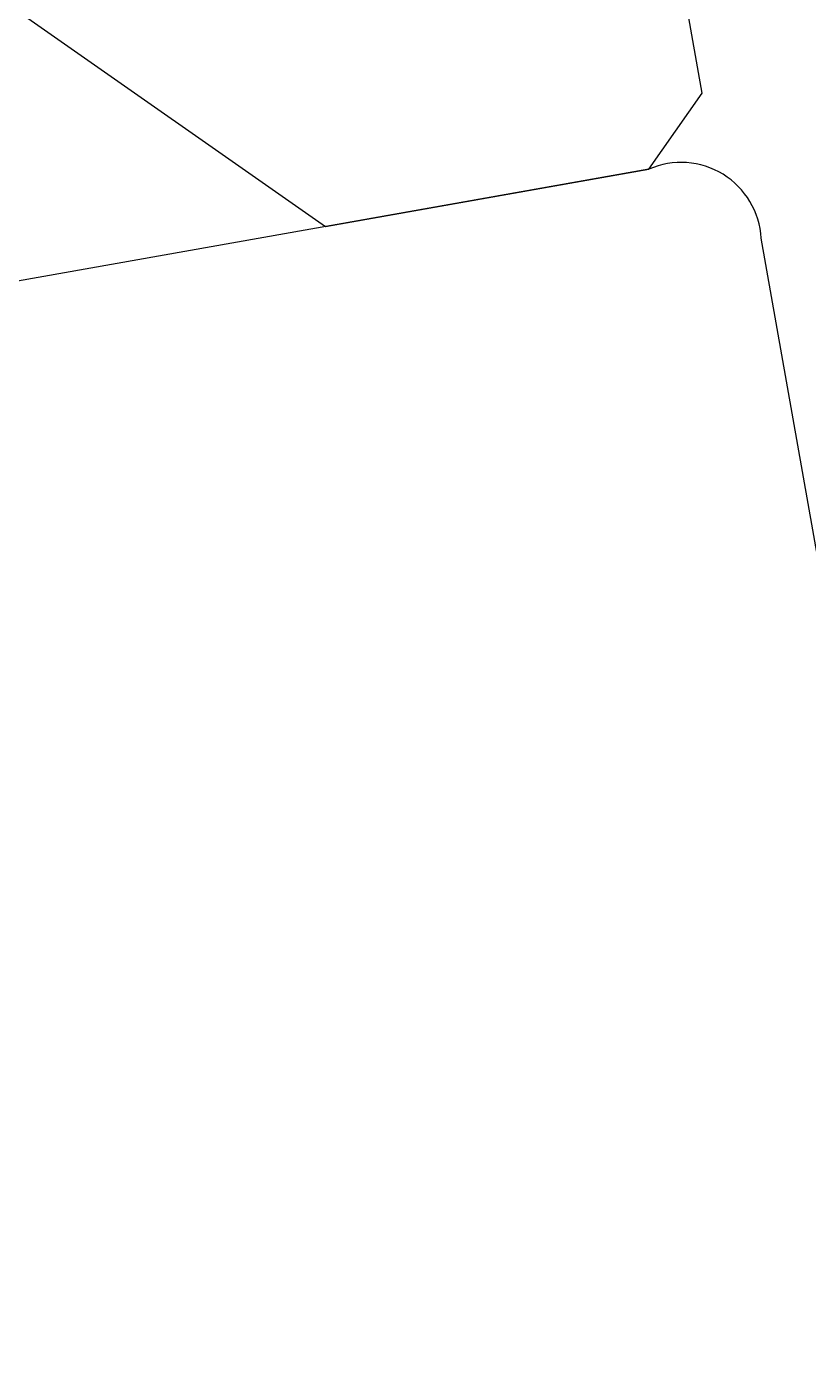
# Model space of a CAD drawing. Header units: millimetres. Extents: x 0 to 8967983, y -224399 to 13801.
# Drawn here: x 71366.469 to 71369.372, y -193423.074 to -193418.12 of the extents above; entities that cross this region are included whole.
import ezdxf

# ---------------------------------------------------------------- set-up
doc = ezdxf.new("R2010")
doc.units = ezdxf.units.MM
doc.header["$LTSCALE"] = 10
doc.layers.add('Архитектура', color=251, linetype='Continuous')

msp = doc.modelspace()

# ---------------------------------------------------------------- linework, layer by layer
at = {"layer": 'Архитектура', "lineweight": 25, "transparency": 33554684}
msp.add_lwpolyline([(71365.0749, -193413.1141), (71365.2877, -193414.3146), (71365.8318, -193414.5896), (71365.3941, -193414.9148), (71365.6069, -193416.1154), (71366.1297, -193416.2703), (71365.7133, -193416.7157), (71365.926, -193417.9161), (71366.4488, -193418.0711), (71367.5794, -193418.8613), (71368.7799, -193418.6485), (71368.9775, -193418.3658), (71363.7858, -193389.0733)], dxfattribs=at)
msp.add_lwpolyline([(71365.0749, -193413.1141), (71365.2877, -193414.3146), (71365.8318, -193414.5896), (71365.3941, -193414.9148), (71365.6069, -193416.1154), (71366.1297, -193416.2703), (71365.7133, -193416.7157), (71365.926, -193417.9161), (71366.4488, -193418.0711), (71367.5794, -193418.8613), (71368.7799, -193418.6485), (71368.9775, -193418.3658), (71363.7858, -193389.0733)], dxfattribs=at)
msp.add_lwpolyline([(71365.0749, -193413.1141), (71365.2877, -193414.3146), (71365.8318, -193414.5896), (71365.3941, -193414.9148), (71365.6069, -193416.1154), (71366.1297, -193416.2703), (71365.7133, -193416.7157), (71365.926, -193417.9161), (71366.4488, -193418.0711), (71367.5794, -193418.8613), (71368.7799, -193418.6485), (71368.9775, -193418.3658), (71363.7858, -193389.0733)], dxfattribs=at)
msp.add_lwpolyline([(71365.0749, -193413.1141), (71365.2877, -193414.3146), (71365.8318, -193414.5896), (71365.3941, -193414.9148), (71365.6069, -193416.1154), (71366.1297, -193416.2703), (71365.7133, -193416.7157), (71365.926, -193417.9161), (71366.4488, -193418.0711), (71367.5794, -193418.8613), (71368.7799, -193418.6485), (71368.9775, -193418.3658), (71363.7858, -193389.0733)], dxfattribs=at)
msp.add_lwpolyline([(71365.0749, -193413.1141), (71365.2877, -193414.3146), (71365.8318, -193414.5896), (71365.3941, -193414.9148), (71365.6069, -193416.1154), (71366.1297, -193416.2703), (71365.7133, -193416.7157), (71365.926, -193417.9161), (71366.4488, -193418.0711), (71367.5794, -193418.8613), (71368.7799, -193418.6485), (71368.9775, -193418.3658), (71363.7858, -193389.0733)], dxfattribs=at)
msp.add_lwpolyline([(71365.0749, -193413.1141), (71365.2877, -193414.3146), (71365.8318, -193414.5896), (71365.3941, -193414.9148), (71365.6069, -193416.1154), (71366.1297, -193416.2703), (71365.7133, -193416.7157), (71365.926, -193417.9161), (71366.4488, -193418.0711), (71367.5794, -193418.8613), (71368.7799, -193418.6485), (71368.9775, -193418.3658), (71363.7858, -193389.0733)], dxfattribs=at)
msp.add_lwpolyline([(71365.0749, -193413.1141), (71365.2877, -193414.3146), (71365.8318, -193414.5896), (71365.3941, -193414.9148), (71365.6069, -193416.1154), (71366.1297, -193416.2703), (71365.7133, -193416.7157), (71365.926, -193417.9161), (71366.4488, -193418.0711), (71367.5794, -193418.8613), (71368.7799, -193418.6485), (71368.9775, -193418.3658), (71363.7858, -193389.0733)], dxfattribs=at)
msp.add_lwpolyline([(71365.0749, -193413.1141), (71365.2877, -193414.3146), (71365.8318, -193414.5896), (71365.3941, -193414.9148), (71365.6069, -193416.1154), (71366.1297, -193416.2703), (71365.7133, -193416.7157), (71365.926, -193417.9161), (71366.4488, -193418.0711), (71367.5794, -193418.8613), (71368.7799, -193418.6485), (71368.9775, -193418.3658), (71363.7858, -193389.0733)], dxfattribs=at)
msp.add_lwpolyline([(71365.0749, -193413.1141), (71365.2877, -193414.3146), (71365.8318, -193414.5896), (71365.3941, -193414.9148), (71365.6069, -193416.1154), (71366.1297, -193416.2703), (71365.7133, -193416.7157), (71365.926, -193417.9161), (71366.4488, -193418.0711), (71367.5794, -193418.8613), (71368.7799, -193418.6485), (71368.9775, -193418.3658), (71363.7858, -193389.0733)], dxfattribs=at)
msp.add_lwpolyline([(71365.0749, -193413.1141), (71365.2877, -193414.3146), (71365.8318, -193414.5896), (71365.3941, -193414.9148), (71365.6069, -193416.1154), (71366.1297, -193416.2703), (71365.7133, -193416.7157), (71365.926, -193417.9161), (71366.4488, -193418.0711), (71367.5794, -193418.8613), (71368.7799, -193418.6485), (71368.9775, -193418.3658), (71363.7858, -193389.0733)], dxfattribs=at)
msp.add_lwpolyline([(71365.0749, -193413.1141), (71365.2877, -193414.3146), (71365.8318, -193414.5896), (71365.3941, -193414.9148), (71365.6069, -193416.1154), (71366.1297, -193416.2703), (71365.7133, -193416.7157), (71365.926, -193417.9161), (71366.4488, -193418.0711), (71367.5794, -193418.8613), (71368.7799, -193418.6485), (71368.9775, -193418.3658), (71363.7858, -193389.0733)], dxfattribs=at)
msp.add_lwpolyline([(71365.0749, -193413.1141), (71365.2877, -193414.3146), (71365.8318, -193414.5896), (71365.3941, -193414.9148), (71365.6069, -193416.1154), (71366.1297, -193416.2703), (71365.7133, -193416.7157), (71365.926, -193417.9161), (71366.4488, -193418.0711), (71367.5794, -193418.8613), (71368.7799, -193418.6485), (71368.9775, -193418.3658), (71363.7858, -193389.0733)], dxfattribs=at)
msp.add_lwpolyline([(71365.0749, -193413.1141), (71365.2877, -193414.3146), (71365.8318, -193414.5896), (71365.3941, -193414.9148), (71365.6069, -193416.1154), (71366.1297, -193416.2703), (71365.7133, -193416.7157), (71365.926, -193417.9161), (71366.4488, -193418.0711), (71367.5794, -193418.8613), (71368.7799, -193418.6485), (71368.9775, -193418.3658), (71363.7858, -193389.0733)], dxfattribs=at)
msp.add_lwpolyline([(71365.0749, -193413.1141), (71365.2877, -193414.3146), (71365.8318, -193414.5896), (71365.3941, -193414.9148), (71365.6069, -193416.1154), (71366.1297, -193416.2703), (71365.7133, -193416.7157), (71365.926, -193417.9161), (71366.4488, -193418.0711), (71367.5794, -193418.8613), (71368.7799, -193418.6485), (71368.9775, -193418.3658), (71363.7858, -193389.0733)], dxfattribs=at)
msp.add_lwpolyline([(71365.0749, -193413.1141), (71365.2877, -193414.3146), (71365.8318, -193414.5896), (71365.3941, -193414.9148), (71365.6069, -193416.1154), (71366.1297, -193416.2703), (71365.7133, -193416.7157), (71365.926, -193417.9161), (71366.4488, -193418.0711), (71367.5794, -193418.8613), (71368.7799, -193418.6485), (71368.9775, -193418.3658), (71363.7858, -193389.0733)], dxfattribs=at)
msp.add_lwpolyline([(71365.0749, -193413.1141), (71365.2877, -193414.3146), (71365.8318, -193414.5896), (71365.3941, -193414.9148), (71365.6069, -193416.1154), (71366.1297, -193416.2703), (71365.7133, -193416.7157), (71365.926, -193417.9161), (71366.4488, -193418.0711), (71367.5794, -193418.8613), (71368.7799, -193418.6485), (71368.9775, -193418.3658), (71363.7858, -193389.0733)], dxfattribs=at)
msp.add_lwpolyline([(71365.0749, -193413.1141), (71365.2877, -193414.3146), (71365.8318, -193414.5896), (71365.3941, -193414.9148), (71365.6069, -193416.1154), (71366.1297, -193416.2703), (71365.7133, -193416.7157), (71365.926, -193417.9161), (71366.4488, -193418.0711), (71367.5794, -193418.8613), (71368.7799, -193418.6485), (71368.9775, -193418.3658), (71363.7858, -193389.0733)], dxfattribs=at)
msp.add_lwpolyline([(71365.0749, -193413.1141), (71365.2877, -193414.3146), (71365.8318, -193414.5896), (71365.3941, -193414.9148), (71365.6069, -193416.1154), (71366.1297, -193416.2703), (71365.7133, -193416.7157), (71365.926, -193417.9161), (71366.4488, -193418.0711), (71367.5794, -193418.8613), (71368.7799, -193418.6485), (71368.9775, -193418.3658), (71363.7858, -193389.0733)], dxfattribs=at)
msp.add_lwpolyline([(71365.0749, -193413.1141), (71365.2877, -193414.3146), (71365.8318, -193414.5896), (71365.3941, -193414.9148), (71365.6069, -193416.1154), (71366.1297, -193416.2703), (71365.7133, -193416.7157), (71365.926, -193417.9161), (71366.4488, -193418.0711), (71367.5794, -193418.8613), (71368.7799, -193418.6485), (71368.9775, -193418.3658), (71363.7858, -193389.0733)], dxfattribs=at)
msp.add_lwpolyline([(71365.0749, -193413.1141), (71365.2877, -193414.3146), (71365.8318, -193414.5896), (71365.3941, -193414.9148), (71365.6069, -193416.1154), (71366.1297, -193416.2703), (71365.7133, -193416.7157), (71365.926, -193417.9161), (71366.4488, -193418.0711), (71367.5794, -193418.8613), (71368.7799, -193418.6485), (71368.9775, -193418.3658), (71363.7858, -193389.0733)], dxfattribs=at)
msp.add_lwpolyline([(71365.0749, -193413.1141), (71365.2877, -193414.3146), (71365.8318, -193414.5896), (71365.3941, -193414.9148), (71365.6069, -193416.1154), (71366.1297, -193416.2703), (71365.7133, -193416.7157), (71365.926, -193417.9161), (71366.4488, -193418.0711), (71367.5794, -193418.8613), (71368.7799, -193418.6485), (71368.9775, -193418.3658), (71363.7858, -193389.0733)], dxfattribs=at)
msp.add_lwpolyline([(71365.0749, -193413.1141), (71365.2877, -193414.3146), (71365.8318, -193414.5896), (71365.3941, -193414.9148), (71365.6069, -193416.1154), (71366.1297, -193416.2703), (71365.7133, -193416.7157), (71365.926, -193417.9161), (71366.4488, -193418.0711), (71367.5794, -193418.8613), (71368.7799, -193418.6485), (71368.9775, -193418.3658), (71363.7858, -193389.0733)], dxfattribs=at)
msp.add_lwpolyline([(71365.0749, -193413.1141), (71365.2877, -193414.3146), (71365.8318, -193414.5896), (71365.3941, -193414.9148), (71365.6069, -193416.1154), (71366.1297, -193416.2703), (71365.7133, -193416.7157), (71365.926, -193417.9161), (71366.4488, -193418.0711), (71367.5794, -193418.8613), (71368.7799, -193418.6485), (71368.9775, -193418.3658), (71363.7858, -193389.0733)], dxfattribs=at)
msp.add_lwpolyline([(71365.0749, -193413.1141), (71365.2877, -193414.3146), (71365.8318, -193414.5896), (71365.3941, -193414.9148), (71365.6069, -193416.1154), (71366.1297, -193416.2703), (71365.7133, -193416.7157), (71365.926, -193417.9161), (71366.4488, -193418.0711), (71367.5794, -193418.8613), (71368.7799, -193418.6485), (71368.9775, -193418.3658), (71363.7858, -193389.0733)], dxfattribs=at)
msp.add_lwpolyline([(71365.0749, -193413.1141), (71365.2877, -193414.3146), (71365.8318, -193414.5896), (71365.3941, -193414.9148), (71365.6069, -193416.1154), (71366.1297, -193416.2703), (71365.7133, -193416.7157), (71365.926, -193417.9161), (71366.4488, -193418.0711), (71367.5794, -193418.8613), (71368.7799, -193418.6485), (71368.9775, -193418.3658), (71363.7858, -193389.0733)], dxfattribs=at)
msp.add_lwpolyline([(71365.0749, -193413.1141), (71365.2877, -193414.3146), (71365.8318, -193414.5896), (71365.3941, -193414.9148), (71365.6069, -193416.1154), (71366.1297, -193416.2703), (71365.7133, -193416.7157), (71365.926, -193417.9161), (71366.4488, -193418.0711), (71367.5794, -193418.8613), (71368.7799, -193418.6485), (71368.9775, -193418.3658), (71363.7858, -193389.0733)], dxfattribs=at)
msp.add_lwpolyline([(71365.0749, -193413.1141), (71365.2877, -193414.3146), (71365.8318, -193414.5896), (71365.3941, -193414.9148), (71365.6069, -193416.1154), (71366.1297, -193416.2703), (71365.7133, -193416.7157), (71365.926, -193417.9161), (71366.4488, -193418.0711), (71367.5794, -193418.8613), (71368.7799, -193418.6485), (71368.9775, -193418.3658), (71363.7858, -193389.0733)], dxfattribs=at)
msp.add_lwpolyline([(71365.0749, -193413.1141), (71365.2877, -193414.3146), (71365.8318, -193414.5896), (71365.3941, -193414.9148), (71365.6069, -193416.1154), (71366.1297, -193416.2703), (71365.7133, -193416.7157), (71365.926, -193417.9161), (71366.4488, -193418.0711), (71367.5794, -193418.8613), (71368.7799, -193418.6485), (71368.9775, -193418.3658), (71363.7858, -193389.0733)], dxfattribs=at)
msp.add_lwpolyline([(71365.0749, -193413.1141), (71365.2877, -193414.3146), (71365.8318, -193414.5896), (71365.3941, -193414.9148), (71365.6069, -193416.1154), (71366.1297, -193416.2703), (71365.7133, -193416.7157), (71365.926, -193417.9161), (71366.4488, -193418.0711), (71367.5794, -193418.8613), (71368.7799, -193418.6485), (71368.9775, -193418.3658), (71363.7858, -193389.0733)], dxfattribs=at)
msp.add_lwpolyline([(71365.0749, -193413.1141), (71365.2877, -193414.3146), (71365.8318, -193414.5896), (71365.3941, -193414.9148), (71365.6069, -193416.1154), (71366.1297, -193416.2703), (71365.7133, -193416.7157), (71365.926, -193417.9161), (71366.4488, -193418.0711), (71367.5794, -193418.8613), (71368.7799, -193418.6485), (71368.9775, -193418.3658), (71363.7858, -193389.0733)], dxfattribs=at)
msp.add_lwpolyline([(71365.0749, -193413.1141), (71365.2877, -193414.3146), (71365.8318, -193414.5896), (71365.3941, -193414.9148), (71365.6069, -193416.1154), (71366.1297, -193416.2703), (71365.7133, -193416.7157), (71365.926, -193417.9161), (71366.4488, -193418.0711), (71367.5794, -193418.8613), (71368.7799, -193418.6485), (71368.9775, -193418.3658), (71363.7858, -193389.0733)], dxfattribs=at)
msp.add_lwpolyline([(71365.0749, -193413.1141), (71365.2877, -193414.3146), (71365.8318, -193414.5896), (71365.3941, -193414.9148), (71365.6069, -193416.1154), (71366.1297, -193416.2703), (71365.7133, -193416.7157), (71365.926, -193417.9161), (71366.4488, -193418.0711), (71367.5794, -193418.8613), (71368.7799, -193418.6485), (71368.9775, -193418.3658), (71363.7858, -193389.0733)], dxfattribs=at)
msp.add_lwpolyline([(71365.0749, -193413.1141), (71365.2877, -193414.3146), (71365.8318, -193414.5896), (71365.3941, -193414.9148), (71365.6069, -193416.1154), (71366.1297, -193416.2703), (71365.7133, -193416.7157), (71365.926, -193417.9161), (71366.4488, -193418.0711), (71367.5794, -193418.8613), (71368.7799, -193418.6485), (71368.9775, -193418.3658), (71363.7858, -193389.0733)], dxfattribs=at)
msp.add_lwpolyline([(71365.0749, -193413.1141), (71365.2877, -193414.3146), (71365.8318, -193414.5896), (71365.3941, -193414.9148), (71365.6069, -193416.1154), (71366.1297, -193416.2703), (71365.7133, -193416.7157), (71365.926, -193417.9161), (71366.4488, -193418.0711), (71367.5794, -193418.8613), (71368.7799, -193418.6485), (71368.9775, -193418.3658), (71363.7858, -193389.0733)], dxfattribs=at)
msp.add_lwpolyline([(71365.0749, -193413.1141), (71365.2877, -193414.3146), (71365.8318, -193414.5896), (71365.3941, -193414.9148), (71365.6069, -193416.1154), (71366.1297, -193416.2703), (71365.7133, -193416.7157), (71365.926, -193417.9161), (71366.4488, -193418.0711), (71367.5794, -193418.8613), (71368.7799, -193418.6485), (71368.9775, -193418.3658), (71363.7858, -193389.0733)], dxfattribs=at)
msp.add_lwpolyline([(71365.0749, -193413.1141), (71365.2877, -193414.3146), (71365.8318, -193414.5896), (71365.3941, -193414.9148), (71365.6069, -193416.1154), (71366.1297, -193416.2703), (71365.7133, -193416.7157), (71365.926, -193417.9161), (71366.4488, -193418.0711), (71367.5794, -193418.8613), (71368.7799, -193418.6485), (71368.9775, -193418.3658), (71363.7858, -193389.0733)], dxfattribs=at)
msp.add_lwpolyline([(71365.0749, -193413.1141), (71365.2877, -193414.3146), (71365.8318, -193414.5896), (71365.3941, -193414.9148), (71365.6069, -193416.1154), (71366.1297, -193416.2703), (71365.7133, -193416.7157), (71365.926, -193417.9161), (71366.4488, -193418.0711), (71367.5794, -193418.8613), (71368.7799, -193418.6485), (71368.9775, -193418.3658), (71363.7858, -193389.0733)], dxfattribs=at)
msp.add_lwpolyline([(71365.0749, -193413.1141), (71365.2877, -193414.3146), (71365.8318, -193414.5896), (71365.3941, -193414.9148), (71365.6069, -193416.1154), (71366.1297, -193416.2703), (71365.7133, -193416.7157), (71365.926, -193417.9161), (71366.4488, -193418.0711), (71367.5794, -193418.8613), (71368.7799, -193418.6485), (71368.9775, -193418.3658), (71363.7858, -193389.0733)], dxfattribs=at)
msp.add_lwpolyline([(71365.0749, -193413.1141), (71365.2877, -193414.3146), (71365.8318, -193414.5896), (71365.3941, -193414.9148), (71365.6069, -193416.1154), (71366.1297, -193416.2703), (71365.7133, -193416.7157), (71365.926, -193417.9161), (71366.4488, -193418.0711), (71367.5794, -193418.8613), (71368.7799, -193418.6485), (71368.9775, -193418.3658), (71363.7858, -193389.0733)], dxfattribs=at)
msp.add_lwpolyline([(71365.0749, -193413.1141), (71365.2877, -193414.3146), (71365.8318, -193414.5896), (71365.3941, -193414.9148), (71365.6069, -193416.1154), (71366.1297, -193416.2703), (71365.7133, -193416.7157), (71365.926, -193417.9161), (71366.4488, -193418.0711), (71367.5794, -193418.8613), (71368.7799, -193418.6485), (71368.9775, -193418.3658), (71363.7858, -193389.0733)], dxfattribs=at)
msp.add_lwpolyline([(71365.0749, -193413.1141), (71365.2877, -193414.3146), (71365.8318, -193414.5896), (71365.3941, -193414.9148), (71365.6069, -193416.1154), (71366.1297, -193416.2703), (71365.7133, -193416.7157), (71365.926, -193417.9161), (71366.4488, -193418.0711), (71367.5794, -193418.8613), (71368.7799, -193418.6485), (71368.9775, -193418.3658), (71363.7858, -193389.0733)], dxfattribs=at)
msp.add_lwpolyline([(71365.0749, -193413.1141), (71365.2877, -193414.3146), (71365.8318, -193414.5896), (71365.3941, -193414.9148), (71365.6069, -193416.1154), (71366.1297, -193416.2703), (71365.7133, -193416.7157), (71365.926, -193417.9161), (71366.4488, -193418.0711), (71367.5794, -193418.8613), (71368.7799, -193418.6485), (71368.9775, -193418.3658), (71363.7858, -193389.0733)], dxfattribs=at)
msp.add_lwpolyline([(71365.0749, -193413.1141), (71365.2877, -193414.3146), (71365.8318, -193414.5896), (71365.3941, -193414.9148), (71365.6069, -193416.1154), (71366.1297, -193416.2703), (71365.7133, -193416.7157), (71365.926, -193417.9161), (71366.4488, -193418.0711), (71367.5794, -193418.8613), (71368.7799, -193418.6485), (71368.9775, -193418.3658), (71363.7858, -193389.0733)], dxfattribs=at)
msp.add_lwpolyline([(71365.0749, -193413.1141), (71365.2877, -193414.3146), (71365.8318, -193414.5896), (71365.3941, -193414.9148), (71365.6069, -193416.1154), (71366.1297, -193416.2703), (71365.7133, -193416.7157), (71365.926, -193417.9161), (71366.4488, -193418.0711), (71367.5794, -193418.8613), (71368.7799, -193418.6485), (71368.9775, -193418.3658), (71363.7858, -193389.0733)], dxfattribs=at)
msp.add_lwpolyline([(71365.0749, -193413.1141), (71365.2877, -193414.3146), (71365.8318, -193414.5896), (71365.3941, -193414.9148), (71365.6069, -193416.1154), (71366.1297, -193416.2703), (71365.7133, -193416.7157), (71365.926, -193417.9161), (71366.4488, -193418.0711), (71367.5794, -193418.8613), (71368.7799, -193418.6485), (71368.9775, -193418.3658), (71363.7858, -193389.0733)], dxfattribs=at)
msp.add_lwpolyline([(71365.0749, -193413.1141), (71365.2877, -193414.3146), (71365.8318, -193414.5896), (71365.3941, -193414.9148), (71365.6069, -193416.1154), (71366.1297, -193416.2703), (71365.7133, -193416.7157), (71365.926, -193417.9161), (71366.4488, -193418.0711), (71367.5794, -193418.8613), (71368.7799, -193418.6485), (71368.9775, -193418.3658), (71363.7858, -193389.0733)], dxfattribs=at)
msp.add_lwpolyline([(71365.0749, -193413.1141), (71365.2877, -193414.3146), (71365.8318, -193414.5896), (71365.3941, -193414.9148), (71365.6069, -193416.1154), (71366.1297, -193416.2703), (71365.7133, -193416.7157), (71365.926, -193417.9161), (71366.4488, -193418.0711), (71367.5794, -193418.8613), (71368.7799, -193418.6485), (71368.9775, -193418.3658), (71363.7858, -193389.0733)], dxfattribs=at)
msp.add_lwpolyline([(71365.0749, -193413.1141), (71365.2877, -193414.3146), (71365.8318, -193414.5896), (71365.3941, -193414.9148), (71365.6069, -193416.1154), (71366.1297, -193416.2703), (71365.7133, -193416.7157), (71365.926, -193417.9161), (71366.4488, -193418.0711), (71367.5794, -193418.8613), (71368.7799, -193418.6485), (71368.9775, -193418.3658), (71363.7858, -193389.0733)], dxfattribs=at)
msp.add_lwpolyline([(71365.0749, -193413.1141), (71365.2877, -193414.3146), (71365.8318, -193414.5896), (71365.3941, -193414.9148), (71365.6069, -193416.1154), (71366.1297, -193416.2703), (71365.7133, -193416.7157), (71365.926, -193417.9161), (71366.4488, -193418.0711), (71367.5794, -193418.8613), (71368.7799, -193418.6485), (71368.9775, -193418.3658), (71363.7858, -193389.0733)], dxfattribs=at)
msp.add_lwpolyline([(71365.0749, -193413.1141), (71365.2877, -193414.3146), (71365.8318, -193414.5896), (71365.3941, -193414.9148), (71365.6069, -193416.1154), (71366.1297, -193416.2703), (71365.7133, -193416.7157), (71365.926, -193417.9161), (71366.4488, -193418.0711), (71367.5794, -193418.8613), (71368.7799, -193418.6485), (71368.9775, -193418.3658), (71363.7858, -193389.0733)], dxfattribs=at)
msp.add_lwpolyline([(71365.0749, -193413.1141), (71365.2877, -193414.3146), (71365.8318, -193414.5896), (71365.3941, -193414.9148), (71365.6069, -193416.1154), (71366.1297, -193416.2703), (71365.7133, -193416.7157), (71365.926, -193417.9161), (71366.4488, -193418.0711), (71367.5794, -193418.8613), (71368.7799, -193418.6485), (71368.9775, -193418.3658), (71363.7858, -193389.0733)], dxfattribs=at)
msp.add_lwpolyline([(71365.0749, -193413.1141), (71365.2877, -193414.3146), (71365.8318, -193414.5896), (71365.3941, -193414.9148), (71365.6069, -193416.1154), (71366.1297, -193416.2703), (71365.7133, -193416.7157), (71365.926, -193417.9161), (71366.4488, -193418.0711), (71367.5794, -193418.8613), (71368.7799, -193418.6485), (71368.9775, -193418.3658), (71363.7858, -193389.0733)], dxfattribs=at)
msp.add_lwpolyline([(71365.0749, -193413.1141), (71365.2877, -193414.3146), (71365.8318, -193414.5896), (71365.3941, -193414.9148), (71365.6069, -193416.1154), (71366.1297, -193416.2703), (71365.7133, -193416.7157), (71365.926, -193417.9161), (71366.4488, -193418.0711), (71367.5794, -193418.8613), (71368.7799, -193418.6485), (71368.9775, -193418.3658), (71363.7858, -193389.0733)], dxfattribs=at)
msp.add_lwpolyline([(71365.0749, -193413.1141), (71365.2877, -193414.3146), (71365.8318, -193414.5896), (71365.3941, -193414.9148), (71365.6069, -193416.1154), (71366.1297, -193416.2703), (71365.7133, -193416.7157), (71365.926, -193417.9161), (71366.4488, -193418.0711), (71367.5794, -193418.8613), (71368.7799, -193418.6485), (71368.9775, -193418.3658), (71363.7858, -193389.0733)], dxfattribs=at)
msp.add_lwpolyline([(71365.0749, -193413.1141), (71365.2877, -193414.3146), (71365.8318, -193414.5896), (71365.3941, -193414.9148), (71365.6069, -193416.1154), (71366.1297, -193416.2703), (71365.7133, -193416.7157), (71365.926, -193417.9161), (71366.4488, -193418.0711), (71367.5794, -193418.8613), (71368.7799, -193418.6485), (71368.9775, -193418.3658), (71363.7858, -193389.0733)], dxfattribs=at)
msp.add_lwpolyline([(71365.0749, -193413.1141), (71365.2877, -193414.3146), (71365.8318, -193414.5896), (71365.3941, -193414.9148), (71365.6069, -193416.1154), (71366.1297, -193416.2703), (71365.7133, -193416.7157), (71365.926, -193417.9161), (71366.4488, -193418.0711), (71367.5794, -193418.8613), (71368.7799, -193418.6485), (71368.9775, -193418.3658), (71363.7858, -193389.0733)], dxfattribs=at)
msp.add_lwpolyline([(71365.0749, -193413.1141), (71365.2877, -193414.3146), (71365.8318, -193414.5896), (71365.3941, -193414.9148), (71365.6069, -193416.1154), (71366.1297, -193416.2703), (71365.7133, -193416.7157), (71365.926, -193417.9161), (71366.4488, -193418.0711), (71367.5794, -193418.8613), (71368.7799, -193418.6485), (71368.9775, -193418.3658), (71363.7858, -193389.0733)], dxfattribs=at)
msp.add_lwpolyline([(71365.0749, -193413.1141), (71365.2877, -193414.3146), (71365.8318, -193414.5896), (71365.3941, -193414.9148), (71365.6069, -193416.1154), (71366.1297, -193416.2703), (71365.7133, -193416.7157), (71365.926, -193417.9161), (71366.4488, -193418.0711), (71367.5794, -193418.8613), (71368.7799, -193418.6485), (71368.9775, -193418.3658), (71363.7858, -193389.0733)], dxfattribs=at)
msp.add_lwpolyline([(71365.0749, -193413.1141), (71365.2877, -193414.3146), (71365.8318, -193414.5896), (71365.3941, -193414.9148), (71365.6069, -193416.1154), (71366.1297, -193416.2703), (71365.7133, -193416.7157), (71365.926, -193417.9161), (71366.4488, -193418.0711), (71367.5794, -193418.8613), (71368.7799, -193418.6485), (71368.9775, -193418.3658), (71363.7858, -193389.0733)], dxfattribs=at)
msp.add_lwpolyline([(71365.0749, -193413.1141), (71365.2877, -193414.3146), (71365.8318, -193414.5896), (71365.3941, -193414.9148), (71365.6069, -193416.1154), (71366.1297, -193416.2703), (71365.7133, -193416.7157), (71365.926, -193417.9161), (71366.4488, -193418.0711), (71367.5794, -193418.8613), (71368.7799, -193418.6485), (71368.9775, -193418.3658), (71363.7858, -193389.0733)], dxfattribs=at)
msp.add_lwpolyline([(71365.0749, -193413.1141), (71365.2877, -193414.3146), (71365.8318, -193414.5896), (71365.3941, -193414.9148), (71365.6069, -193416.1154), (71366.1297, -193416.2703), (71365.7133, -193416.7157), (71365.926, -193417.9161), (71366.4488, -193418.0711), (71367.5794, -193418.8613), (71368.7799, -193418.6485), (71368.9775, -193418.3658), (71363.7858, -193389.0733)], dxfattribs=at)
msp.add_lwpolyline([(71365.0749, -193413.1141), (71365.2877, -193414.3146), (71365.8318, -193414.5896), (71365.3941, -193414.9148), (71365.6069, -193416.1154), (71366.1297, -193416.2703), (71365.7133, -193416.7157), (71365.926, -193417.9161), (71366.4488, -193418.0711), (71367.5794, -193418.8613), (71368.7799, -193418.6485), (71368.9775, -193418.3658), (71363.7858, -193389.0733)], dxfattribs=at)
msp.add_lwpolyline([(71365.0749, -193413.1141), (71365.2877, -193414.3146), (71365.8318, -193414.5896), (71365.3941, -193414.9148), (71365.6069, -193416.1154), (71366.1297, -193416.2703), (71365.7133, -193416.7157), (71365.926, -193417.9161), (71366.4488, -193418.0711), (71367.5794, -193418.8613), (71368.7799, -193418.6485), (71368.9775, -193418.3658), (71363.7858, -193389.0733)], dxfattribs=at)
msp.add_lwpolyline([(71365.0749, -193413.1141), (71365.2877, -193414.3146), (71365.8318, -193414.5896), (71365.3941, -193414.9148), (71365.6069, -193416.1154), (71366.1297, -193416.2703), (71365.7133, -193416.7157), (71365.926, -193417.9161), (71366.4488, -193418.0711), (71367.5794, -193418.8613), (71368.7799, -193418.6485), (71368.9775, -193418.3658), (71363.7858, -193389.0733)], dxfattribs=at)
msp.add_lwpolyline([(71365.0749, -193413.1141), (71365.2877, -193414.3146), (71365.8318, -193414.5896), (71365.3941, -193414.9148), (71365.6069, -193416.1154), (71366.1297, -193416.2703), (71365.7133, -193416.7157), (71365.926, -193417.9161), (71366.4488, -193418.0711), (71367.5794, -193418.8613), (71368.7799, -193418.6485), (71368.9775, -193418.3658), (71363.7858, -193389.0733)], dxfattribs=at)
msp.add_lwpolyline([(71365.0749, -193413.1141), (71365.2877, -193414.3146), (71365.8318, -193414.5896), (71365.3941, -193414.9148), (71365.6069, -193416.1154), (71366.1297, -193416.2703), (71365.7133, -193416.7157), (71365.926, -193417.9161), (71366.4488, -193418.0711), (71367.5794, -193418.8613), (71368.7799, -193418.6485), (71368.9775, -193418.3658), (71363.7858, -193389.0733)], dxfattribs=at)
msp.add_lwpolyline([(71365.0749, -193413.1141), (71365.2877, -193414.3146), (71365.8318, -193414.5896), (71365.3941, -193414.9148), (71365.6069, -193416.1154), (71366.1297, -193416.2703), (71365.7133, -193416.7157), (71365.926, -193417.9161), (71366.4488, -193418.0711), (71367.5794, -193418.8613), (71368.7799, -193418.6485), (71368.9775, -193418.3658), (71363.7858, -193389.0733)], dxfattribs=at)
msp.add_lwpolyline([(71365.0749, -193413.1141), (71365.2877, -193414.3146), (71365.8318, -193414.5896), (71365.3941, -193414.9148), (71365.6069, -193416.1154), (71366.1297, -193416.2703), (71365.7133, -193416.7157), (71365.926, -193417.9161), (71366.4488, -193418.0711), (71367.5794, -193418.8613), (71368.7799, -193418.6485), (71368.9775, -193418.3658), (71363.7858, -193389.0733)], dxfattribs=at)
msp.add_lwpolyline([(71365.0749, -193413.1141), (71365.2877, -193414.3146), (71365.8318, -193414.5896), (71365.3941, -193414.9148), (71365.6069, -193416.1154), (71366.1297, -193416.2703), (71365.7133, -193416.7157), (71365.926, -193417.9161), (71366.4488, -193418.0711), (71367.5794, -193418.8613), (71368.7799, -193418.6485), (71368.9775, -193418.3658), (71363.7858, -193389.0733)], dxfattribs=at)
msp.add_lwpolyline([(71365.0749, -193413.1141), (71365.2877, -193414.3146), (71365.8318, -193414.5896), (71365.3941, -193414.9148), (71365.6069, -193416.1154), (71366.1297, -193416.2703), (71365.7133, -193416.7157), (71365.926, -193417.9161), (71366.4488, -193418.0711), (71367.5794, -193418.8613), (71368.7799, -193418.6485), (71368.9775, -193418.3658), (71363.7858, -193389.0733)], dxfattribs=at)
msp.add_lwpolyline([(71365.0749, -193413.1141), (71365.2877, -193414.3146), (71365.8318, -193414.5896), (71365.3941, -193414.9148), (71365.6069, -193416.1154), (71366.1297, -193416.2703), (71365.7133, -193416.7157), (71365.926, -193417.9161), (71366.4488, -193418.0711), (71367.5794, -193418.8613), (71368.7799, -193418.6485), (71368.9775, -193418.3658), (71363.7858, -193389.0733)], dxfattribs=at)
msp.add_lwpolyline([(71365.0749, -193413.1141), (71365.2877, -193414.3146), (71365.8318, -193414.5896), (71365.3941, -193414.9148), (71365.6069, -193416.1154), (71366.1297, -193416.2703), (71365.7133, -193416.7157), (71365.926, -193417.9161), (71366.4488, -193418.0711), (71367.5794, -193418.8613), (71368.7799, -193418.6485), (71368.9775, -193418.3658), (71363.7858, -193389.0733)], dxfattribs=at)
msp.add_lwpolyline([(71365.0749, -193413.1141), (71365.2877, -193414.3146), (71365.8318, -193414.5896), (71365.3941, -193414.9148), (71365.6069, -193416.1154), (71366.1297, -193416.2703), (71365.7133, -193416.7157), (71365.926, -193417.9161), (71366.4488, -193418.0711), (71367.5794, -193418.8613), (71368.7799, -193418.6485), (71368.9775, -193418.3658), (71363.7858, -193389.0733)], dxfattribs=at)
msp.add_lwpolyline([(71365.0749, -193413.1141), (71365.2877, -193414.3146), (71365.8318, -193414.5896), (71365.3941, -193414.9148), (71365.6069, -193416.1154), (71366.1297, -193416.2703), (71365.7133, -193416.7157), (71365.926, -193417.9161), (71366.4488, -193418.0711), (71367.5794, -193418.8613), (71368.7799, -193418.6485), (71368.9775, -193418.3658), (71363.7858, -193389.0733)], dxfattribs=at)
msp.add_lwpolyline([(71365.0749, -193413.1141), (71365.2877, -193414.3146), (71365.8318, -193414.5896), (71365.3941, -193414.9148), (71365.6069, -193416.1154), (71366.1297, -193416.2703), (71365.7133, -193416.7157), (71365.926, -193417.9161), (71366.4488, -193418.0711), (71367.5794, -193418.8613), (71368.7799, -193418.6485), (71368.9775, -193418.3658), (71363.7858, -193389.0733)], dxfattribs=at)
msp.add_lwpolyline([(71365.0749, -193413.1141), (71365.2877, -193414.3146), (71365.8318, -193414.5896), (71365.3941, -193414.9148), (71365.6069, -193416.1154), (71366.1297, -193416.2703), (71365.7133, -193416.7157), (71365.926, -193417.9161), (71366.4488, -193418.0711), (71367.5794, -193418.8613), (71368.7799, -193418.6485), (71368.9775, -193418.3658), (71363.7858, -193389.0733)], dxfattribs=at)
msp.add_lwpolyline([(71365.0749, -193413.1141), (71365.2877, -193414.3146), (71365.8318, -193414.5896), (71365.3941, -193414.9148), (71365.6069, -193416.1154), (71366.1297, -193416.2703), (71365.7133, -193416.7157), (71365.926, -193417.9161), (71366.4488, -193418.0711), (71367.5794, -193418.8613), (71368.7799, -193418.6485), (71368.9775, -193418.3658), (71363.7858, -193389.0733)], dxfattribs=at)
msp.add_lwpolyline([(71365.0749, -193413.1141), (71365.2877, -193414.3146), (71365.8318, -193414.5896), (71365.3941, -193414.9148), (71365.6069, -193416.1154), (71366.1297, -193416.2703), (71365.7133, -193416.7157), (71365.926, -193417.9161), (71366.4488, -193418.0711), (71367.5794, -193418.8613), (71368.7799, -193418.6485), (71368.9775, -193418.3658), (71363.7858, -193389.0733)], dxfattribs=at)
msp.add_lwpolyline([(71365.0749, -193413.1141), (71365.2877, -193414.3146), (71365.8318, -193414.5896), (71365.3941, -193414.9148), (71365.6069, -193416.1154), (71366.1297, -193416.2703), (71365.7133, -193416.7157), (71365.926, -193417.9161), (71366.4488, -193418.0711), (71367.5794, -193418.8613), (71368.7799, -193418.6485), (71368.9775, -193418.3658), (71363.7858, -193389.0733)], dxfattribs=at)
msp.add_lwpolyline([(71365.0749, -193413.1141), (71365.2877, -193414.3146), (71365.8318, -193414.5896), (71365.3941, -193414.9148), (71365.6069, -193416.1154), (71366.1297, -193416.2703), (71365.7133, -193416.7157), (71365.926, -193417.9161), (71366.4488, -193418.0711), (71367.5794, -193418.8613), (71368.7799, -193418.6485), (71368.9775, -193418.3658), (71363.7858, -193389.0733)], dxfattribs=at)
msp.add_lwpolyline([(71365.0749, -193413.1141), (71365.2877, -193414.3146), (71365.8318, -193414.5896), (71365.3941, -193414.9148), (71365.6069, -193416.1154), (71366.1297, -193416.2703), (71365.7133, -193416.7157), (71365.926, -193417.9161), (71366.4488, -193418.0711), (71367.5794, -193418.8613), (71368.7799, -193418.6485), (71368.9775, -193418.3658), (71363.7858, -193389.0733)], dxfattribs=at)
msp.add_lwpolyline([(71365.0749, -193413.1141), (71365.2877, -193414.3146), (71365.8318, -193414.5896), (71365.3941, -193414.9148), (71365.6069, -193416.1154), (71366.1297, -193416.2703), (71365.7133, -193416.7157), (71365.926, -193417.9161), (71366.4488, -193418.0711), (71367.5794, -193418.8613), (71368.7799, -193418.6485), (71368.9775, -193418.3658), (71363.7858, -193389.0733)], dxfattribs=at)
msp.add_lwpolyline([(71365.0749, -193413.1141), (71365.2877, -193414.3146), (71365.8318, -193414.5896), (71365.3941, -193414.9148), (71365.6069, -193416.1154), (71366.1297, -193416.2703), (71365.7133, -193416.7157), (71365.926, -193417.9161), (71366.4488, -193418.0711), (71367.5794, -193418.8613), (71368.7799, -193418.6485), (71368.9775, -193418.3658), (71363.7858, -193389.0733)], dxfattribs=at)
msp.add_lwpolyline([(71365.0749, -193413.1141), (71365.2877, -193414.3146), (71365.8318, -193414.5896), (71365.3941, -193414.9148), (71365.6069, -193416.1154), (71366.1297, -193416.2703), (71365.7133, -193416.7157), (71365.926, -193417.9161), (71366.4488, -193418.0711), (71367.5794, -193418.8613), (71368.7799, -193418.6485), (71368.9775, -193418.3658), (71363.7858, -193389.0733)], dxfattribs=at)
msp.add_lwpolyline([(71374.9812, -193451.5412), (71369.1968, -193418.905, 0.523933), (71368.7799, -193418.6485), (71367.6995, -193418.84), (71360.6165, -193420.0954), (71359.536, -193420.2869, 0.523933), (71359.2326, -193420.671), (71365.0169, -193453.3072, 0.414326)], format="xyb", dxfattribs=at)
msp.add_lwpolyline([(71374.9812, -193451.5412), (71369.1968, -193418.905, 0.523933), (71368.7799, -193418.6485), (71367.6995, -193418.84), (71360.6165, -193420.0954), (71359.536, -193420.2869, 0.523933), (71359.2326, -193420.671), (71365.0169, -193453.3072, 0.414326)], format="xyb", dxfattribs=at)
msp.add_lwpolyline([(71374.9812, -193451.5412), (71369.1968, -193418.905, 0.523933), (71368.7799, -193418.6485), (71367.6995, -193418.84), (71360.6165, -193420.0954), (71359.536, -193420.2869, 0.523933), (71359.2326, -193420.671), (71365.0169, -193453.3072, 0.414326)], format="xyb", dxfattribs=at)
msp.add_lwpolyline([(71374.9812, -193451.5412), (71369.1968, -193418.905, 0.523933), (71368.7799, -193418.6485), (71367.6995, -193418.84), (71360.6165, -193420.0954), (71359.536, -193420.2869, 0.523933), (71359.2326, -193420.671), (71365.0169, -193453.3072, 0.414326)], format="xyb", dxfattribs=at)
msp.add_lwpolyline([(71374.9812, -193451.5412), (71369.1968, -193418.905, 0.523933), (71368.7799, -193418.6485), (71367.6995, -193418.84), (71360.6165, -193420.0954), (71359.536, -193420.2869, 0.523933), (71359.2326, -193420.671), (71365.0169, -193453.3072, 0.414326)], format="xyb", dxfattribs=at)
msp.add_lwpolyline([(71374.9812, -193451.5412), (71369.1968, -193418.905, 0.523933), (71368.7799, -193418.6485), (71367.6995, -193418.84), (71360.6165, -193420.0954), (71359.536, -193420.2869, 0.523933), (71359.2326, -193420.671), (71365.0169, -193453.3072, 0.414326)], format="xyb", dxfattribs=at)
msp.add_lwpolyline([(71374.9812, -193451.5412), (71369.1968, -193418.905, 0.523933), (71368.7799, -193418.6485), (71367.6995, -193418.84), (71360.6165, -193420.0954), (71359.536, -193420.2869, 0.523933), (71359.2326, -193420.671), (71365.0169, -193453.3072, 0.414326)], format="xyb", dxfattribs=at)
msp.add_lwpolyline([(71374.9812, -193451.5412), (71369.1968, -193418.905, 0.523933), (71368.7799, -193418.6485), (71367.6995, -193418.84), (71360.6165, -193420.0954), (71359.536, -193420.2869, 0.523933), (71359.2326, -193420.671), (71365.0169, -193453.3072, 0.414326)], format="xyb", dxfattribs=at)
msp.add_lwpolyline([(71374.9812, -193451.5412), (71369.1968, -193418.905, 0.523933), (71368.7799, -193418.6485), (71367.6995, -193418.84), (71360.6165, -193420.0954), (71359.536, -193420.2869, 0.523933), (71359.2326, -193420.671), (71365.0169, -193453.3072, 0.414326)], format="xyb", dxfattribs=at)
msp.add_lwpolyline([(71374.9812, -193451.5412), (71369.1968, -193418.905, 0.523933), (71368.7799, -193418.6485), (71367.6995, -193418.84), (71360.6165, -193420.0954), (71359.536, -193420.2869, 0.523933), (71359.2326, -193420.671), (71365.0169, -193453.3072, 0.414326)], format="xyb", dxfattribs=at)
msp.add_lwpolyline([(71374.9812, -193451.5412), (71369.1968, -193418.905, 0.523933), (71368.7799, -193418.6485), (71367.6995, -193418.84), (71360.6165, -193420.0954), (71359.536, -193420.2869, 0.523933), (71359.2326, -193420.671), (71365.0169, -193453.3072, 0.414326)], format="xyb", dxfattribs=at)
msp.add_lwpolyline([(71374.9812, -193451.5412), (71369.1968, -193418.905, 0.523933), (71368.7799, -193418.6485), (71367.6995, -193418.84), (71360.6165, -193420.0954), (71359.536, -193420.2869, 0.523933), (71359.2326, -193420.671), (71365.0169, -193453.3072, 0.414326)], format="xyb", dxfattribs=at)
msp.add_lwpolyline([(71374.9812, -193451.5412), (71369.1968, -193418.905, 0.523933), (71368.7799, -193418.6485), (71367.6995, -193418.84), (71360.6165, -193420.0954), (71359.536, -193420.2869, 0.523933), (71359.2326, -193420.671), (71365.0169, -193453.3072, 0.414326)], format="xyb", dxfattribs=at)
msp.add_lwpolyline([(71374.9812, -193451.5412), (71369.1968, -193418.905, 0.523933), (71368.7799, -193418.6485), (71367.6995, -193418.84), (71360.6165, -193420.0954), (71359.536, -193420.2869, 0.523933), (71359.2326, -193420.671), (71365.0169, -193453.3072, 0.414326)], format="xyb", dxfattribs=at)
msp.add_lwpolyline([(71374.9812, -193451.5412), (71369.1968, -193418.905, 0.523933), (71368.7799, -193418.6485), (71367.6995, -193418.84), (71360.6165, -193420.0954), (71359.536, -193420.2869, 0.523933), (71359.2326, -193420.671), (71365.0169, -193453.3072, 0.414326)], format="xyb", dxfattribs=at)
msp.add_lwpolyline([(71374.9812, -193451.5412), (71369.1968, -193418.905, 0.523933), (71368.7799, -193418.6485), (71367.6995, -193418.84), (71360.6165, -193420.0954), (71359.536, -193420.2869, 0.523933), (71359.2326, -193420.671), (71365.0169, -193453.3072, 0.414326)], format="xyb", dxfattribs=at)
msp.add_lwpolyline([(71374.9812, -193451.5412), (71369.1968, -193418.905, 0.523933), (71368.7799, -193418.6485), (71367.6995, -193418.84), (71360.6165, -193420.0954), (71359.536, -193420.2869, 0.523933), (71359.2326, -193420.671), (71365.0169, -193453.3072, 0.414326)], format="xyb", dxfattribs=at)
msp.add_lwpolyline([(71374.9812, -193451.5412), (71369.1968, -193418.905, 0.523933), (71368.7799, -193418.6485), (71367.6995, -193418.84), (71360.6165, -193420.0954), (71359.536, -193420.2869, 0.523933), (71359.2326, -193420.671), (71365.0169, -193453.3072, 0.414326)], format="xyb", dxfattribs=at)
msp.add_lwpolyline([(71374.9812, -193451.5412), (71369.1968, -193418.905, 0.523933), (71368.7799, -193418.6485), (71367.6995, -193418.84), (71360.6165, -193420.0954), (71359.536, -193420.2869, 0.523933), (71359.2326, -193420.671), (71365.0169, -193453.3072, 0.414326)], format="xyb", dxfattribs=at)
msp.add_lwpolyline([(71374.9812, -193451.5412), (71369.1968, -193418.905, 0.523933), (71368.7799, -193418.6485), (71367.6995, -193418.84), (71360.6165, -193420.0954), (71359.536, -193420.2869, 0.523933), (71359.2326, -193420.671), (71365.0169, -193453.3072, 0.414326)], format="xyb", dxfattribs=at)
msp.add_lwpolyline([(71374.9812, -193451.5412), (71369.1968, -193418.905, 0.523933), (71368.7799, -193418.6485), (71367.6995, -193418.84), (71360.6165, -193420.0954), (71359.536, -193420.2869, 0.523933), (71359.2326, -193420.671), (71365.0169, -193453.3072, 0.414326)], format="xyb", dxfattribs=at)
msp.add_lwpolyline([(71374.9812, -193451.5412), (71369.1968, -193418.905, 0.523933), (71368.7799, -193418.6485), (71367.6995, -193418.84), (71360.6165, -193420.0954), (71359.536, -193420.2869, 0.523933), (71359.2326, -193420.671), (71365.0169, -193453.3072, 0.414326)], format="xyb", dxfattribs=at)
msp.add_lwpolyline([(71374.9812, -193451.5412), (71369.1968, -193418.905, 0.523933), (71368.7799, -193418.6485), (71367.6995, -193418.84), (71360.6165, -193420.0954), (71359.536, -193420.2869, 0.523933), (71359.2326, -193420.671), (71365.0169, -193453.3072, 0.414326)], format="xyb", dxfattribs=at)
msp.add_lwpolyline([(71374.9812, -193451.5412), (71369.1968, -193418.905, 0.523933), (71368.7799, -193418.6485), (71367.6995, -193418.84), (71360.6165, -193420.0954), (71359.536, -193420.2869, 0.523933), (71359.2326, -193420.671), (71365.0169, -193453.3072, 0.414326)], format="xyb", dxfattribs=at)
msp.add_lwpolyline([(71374.9812, -193451.5412), (71369.1968, -193418.905, 0.523933), (71368.7799, -193418.6485), (71367.6995, -193418.84), (71360.6165, -193420.0954), (71359.536, -193420.2869, 0.523933), (71359.2326, -193420.671), (71365.0169, -193453.3072, 0.414326)], format="xyb", dxfattribs=at)
msp.add_lwpolyline([(71374.9812, -193451.5412), (71369.1968, -193418.905, 0.523933), (71368.7799, -193418.6485), (71367.6995, -193418.84), (71360.6165, -193420.0954), (71359.536, -193420.2869, 0.523933), (71359.2326, -193420.671), (71365.0169, -193453.3072, 0.414326)], format="xyb", dxfattribs=at)
msp.add_lwpolyline([(71374.9812, -193451.5412), (71369.1968, -193418.905, 0.523933), (71368.7799, -193418.6485), (71367.6995, -193418.84), (71360.6165, -193420.0954), (71359.536, -193420.2869, 0.523933), (71359.2326, -193420.671), (71365.0169, -193453.3072, 0.414326)], format="xyb", dxfattribs=at)
msp.add_lwpolyline([(71374.9812, -193451.5412), (71369.1968, -193418.905, 0.523933), (71368.7799, -193418.6485), (71367.6995, -193418.84), (71360.6165, -193420.0954), (71359.536, -193420.2869, 0.523933), (71359.2326, -193420.671), (71365.0169, -193453.3072, 0.414326)], format="xyb", dxfattribs=at)
msp.add_lwpolyline([(71374.9812, -193451.5412), (71369.1968, -193418.905, 0.523933), (71368.7799, -193418.6485), (71367.6995, -193418.84), (71360.6165, -193420.0954), (71359.536, -193420.2869, 0.523933), (71359.2326, -193420.671), (71365.0169, -193453.3072, 0.414326)], format="xyb", dxfattribs=at)
msp.add_lwpolyline([(71374.9812, -193451.5412), (71369.1968, -193418.905, 0.523933), (71368.7799, -193418.6485), (71367.6995, -193418.84), (71360.6165, -193420.0954), (71359.536, -193420.2869, 0.523933), (71359.2326, -193420.671), (71365.0169, -193453.3072, 0.414326)], format="xyb", dxfattribs=at)
msp.add_lwpolyline([(71374.9812, -193451.5412), (71369.1968, -193418.905, 0.523933), (71368.7799, -193418.6485), (71367.6995, -193418.84), (71360.6165, -193420.0954), (71359.536, -193420.2869, 0.523933), (71359.2326, -193420.671), (71365.0169, -193453.3072, 0.414326)], format="xyb", dxfattribs=at)
msp.add_lwpolyline([(71374.9812, -193451.5412), (71369.1968, -193418.905, 0.523933), (71368.7799, -193418.6485), (71367.6995, -193418.84), (71360.6165, -193420.0954), (71359.536, -193420.2869, 0.523933), (71359.2326, -193420.671), (71365.0169, -193453.3072, 0.414326)], format="xyb", dxfattribs=at)
msp.add_lwpolyline([(71374.9812, -193451.5412), (71369.1968, -193418.905, 0.523933), (71368.7799, -193418.6485), (71367.6995, -193418.84), (71360.6165, -193420.0954), (71359.536, -193420.2869, 0.523933), (71359.2326, -193420.671), (71365.0169, -193453.3072, 0.414326)], format="xyb", dxfattribs=at)
msp.add_lwpolyline([(71374.9812, -193451.5412), (71369.1968, -193418.905, 0.523933), (71368.7799, -193418.6485), (71367.6995, -193418.84), (71360.6165, -193420.0954), (71359.536, -193420.2869, 0.523933), (71359.2326, -193420.671), (71365.0169, -193453.3072, 0.414326)], format="xyb", dxfattribs=at)
msp.add_lwpolyline([(71374.9812, -193451.5412), (71369.1968, -193418.905, 0.523933), (71368.7799, -193418.6485), (71367.6995, -193418.84), (71360.6165, -193420.0954), (71359.536, -193420.2869, 0.523933), (71359.2326, -193420.671), (71365.0169, -193453.3072, 0.414326)], format="xyb", dxfattribs=at)
msp.add_lwpolyline([(71374.9812, -193451.5412), (71369.1968, -193418.905, 0.523933), (71368.7799, -193418.6485), (71367.6995, -193418.84), (71360.6165, -193420.0954), (71359.536, -193420.2869, 0.523933), (71359.2326, -193420.671), (71365.0169, -193453.3072, 0.414326)], format="xyb", dxfattribs=at)
msp.add_lwpolyline([(71374.9812, -193451.5412), (71369.1968, -193418.905, 0.523933), (71368.7799, -193418.6485), (71367.6995, -193418.84), (71360.6165, -193420.0954), (71359.536, -193420.2869, 0.523933), (71359.2326, -193420.671), (71365.0169, -193453.3072, 0.414326)], format="xyb", dxfattribs=at)
msp.add_lwpolyline([(71374.9812, -193451.5412), (71369.1968, -193418.905, 0.523933), (71368.7799, -193418.6485), (71367.6995, -193418.84), (71360.6165, -193420.0954), (71359.536, -193420.2869, 0.523933), (71359.2326, -193420.671), (71365.0169, -193453.3072, 0.414326)], format="xyb", dxfattribs=at)
msp.add_lwpolyline([(71374.9812, -193451.5412), (71369.1968, -193418.905, 0.523933), (71368.7799, -193418.6485), (71367.6995, -193418.84), (71360.6165, -193420.0954), (71359.536, -193420.2869, 0.523933), (71359.2326, -193420.671), (71365.0169, -193453.3072, 0.414326)], format="xyb", dxfattribs=at)
msp.add_lwpolyline([(71374.9812, -193451.5412), (71369.1968, -193418.905, 0.523933), (71368.7799, -193418.6485), (71367.6995, -193418.84), (71360.6165, -193420.0954), (71359.536, -193420.2869, 0.523933), (71359.2326, -193420.671), (71365.0169, -193453.3072, 0.414326)], format="xyb", dxfattribs=at)
msp.add_lwpolyline([(71374.9812, -193451.5412), (71369.1968, -193418.905, 0.523933), (71368.7799, -193418.6485), (71367.6995, -193418.84), (71360.6165, -193420.0954), (71359.536, -193420.2869, 0.523933), (71359.2326, -193420.671), (71365.0169, -193453.3072, 0.414326)], format="xyb", dxfattribs=at)
msp.add_lwpolyline([(71374.9812, -193451.5412), (71369.1968, -193418.905, 0.523933), (71368.7799, -193418.6485), (71367.6995, -193418.84), (71360.6165, -193420.0954), (71359.536, -193420.2869, 0.523933), (71359.2326, -193420.671), (71365.0169, -193453.3072, 0.414326)], format="xyb", dxfattribs=at)
msp.add_lwpolyline([(71374.9812, -193451.5412), (71369.1968, -193418.905, 0.523933), (71368.7799, -193418.6485), (71367.6995, -193418.84), (71360.6165, -193420.0954), (71359.536, -193420.2869, 0.523933), (71359.2326, -193420.671), (71365.0169, -193453.3072, 0.414326)], format="xyb", dxfattribs=at)
msp.add_lwpolyline([(71374.9812, -193451.5412), (71369.1968, -193418.905, 0.523933), (71368.7799, -193418.6485), (71367.6995, -193418.84), (71360.6165, -193420.0954), (71359.536, -193420.2869, 0.523933), (71359.2326, -193420.671), (71365.0169, -193453.3072, 0.414326)], format="xyb", dxfattribs=at)
msp.add_lwpolyline([(71374.9812, -193451.5412), (71369.1968, -193418.905, 0.523933), (71368.7799, -193418.6485), (71367.6995, -193418.84), (71360.6165, -193420.0954), (71359.536, -193420.2869, 0.523933), (71359.2326, -193420.671), (71365.0169, -193453.3072, 0.414326)], format="xyb", dxfattribs=at)
msp.add_lwpolyline([(71374.9812, -193451.5412), (71369.1968, -193418.905, 0.523933), (71368.7799, -193418.6485), (71367.6995, -193418.84), (71360.6165, -193420.0954), (71359.536, -193420.2869, 0.523933), (71359.2326, -193420.671), (71365.0169, -193453.3072, 0.414326)], format="xyb", dxfattribs=at)
msp.add_lwpolyline([(71374.9812, -193451.5412), (71369.1968, -193418.905, 0.523933), (71368.7799, -193418.6485), (71367.6995, -193418.84), (71360.6165, -193420.0954), (71359.536, -193420.2869, 0.523933), (71359.2326, -193420.671), (71365.0169, -193453.3072, 0.414326)], format="xyb", dxfattribs=at)
msp.add_lwpolyline([(71374.9812, -193451.5412), (71369.1968, -193418.905, 0.523933), (71368.7799, -193418.6485), (71367.6995, -193418.84), (71360.6165, -193420.0954), (71359.536, -193420.2869, 0.523933), (71359.2326, -193420.671), (71365.0169, -193453.3072, 0.414326)], format="xyb", dxfattribs=at)
msp.add_lwpolyline([(71374.9812, -193451.5412), (71369.1968, -193418.905, 0.523933), (71368.7799, -193418.6485), (71367.6995, -193418.84), (71360.6165, -193420.0954), (71359.536, -193420.2869, 0.523933), (71359.2326, -193420.671), (71365.0169, -193453.3072, 0.414326)], format="xyb", dxfattribs=at)
msp.add_lwpolyline([(71374.9812, -193451.5412), (71369.1968, -193418.905, 0.523933), (71368.7799, -193418.6485), (71367.6995, -193418.84), (71360.6165, -193420.0954), (71359.536, -193420.2869, 0.523933), (71359.2326, -193420.671), (71365.0169, -193453.3072, 0.414326)], format="xyb", dxfattribs=at)
msp.add_lwpolyline([(71374.9812, -193451.5412), (71369.1968, -193418.905, 0.523933), (71368.7799, -193418.6485), (71367.6995, -193418.84), (71360.6165, -193420.0954), (71359.536, -193420.2869, 0.523933), (71359.2326, -193420.671), (71365.0169, -193453.3072, 0.414326)], format="xyb", dxfattribs=at)
msp.add_lwpolyline([(71374.9812, -193451.5412), (71369.1968, -193418.905, 0.523933), (71368.7799, -193418.6485), (71367.6995, -193418.84), (71360.6165, -193420.0954), (71359.536, -193420.2869, 0.523933), (71359.2326, -193420.671), (71365.0169, -193453.3072, 0.414326)], format="xyb", dxfattribs=at)
msp.add_lwpolyline([(71374.9812, -193451.5412), (71369.1968, -193418.905, 0.523933), (71368.7799, -193418.6485), (71367.6995, -193418.84), (71360.6165, -193420.0954), (71359.536, -193420.2869, 0.523933), (71359.2326, -193420.671), (71365.0169, -193453.3072, 0.414326)], format="xyb", dxfattribs=at)
msp.add_lwpolyline([(71374.9812, -193451.5412), (71369.1968, -193418.905, 0.523933), (71368.7799, -193418.6485), (71367.6995, -193418.84), (71360.6165, -193420.0954), (71359.536, -193420.2869, 0.523933), (71359.2326, -193420.671), (71365.0169, -193453.3072, 0.414326)], format="xyb", dxfattribs=at)
msp.add_lwpolyline([(71374.9812, -193451.5412), (71369.1968, -193418.905, 0.523933), (71368.7799, -193418.6485), (71367.6995, -193418.84), (71360.6165, -193420.0954), (71359.536, -193420.2869, 0.523933), (71359.2326, -193420.671), (71365.0169, -193453.3072, 0.414326)], format="xyb", dxfattribs=at)
msp.add_lwpolyline([(71374.9812, -193451.5412), (71369.1968, -193418.905, 0.523933), (71368.7799, -193418.6485), (71367.6995, -193418.84), (71360.6165, -193420.0954), (71359.536, -193420.2869, 0.523933), (71359.2326, -193420.671), (71365.0169, -193453.3072, 0.414326)], format="xyb", dxfattribs=at)
msp.add_lwpolyline([(71374.9812, -193451.5412), (71369.1968, -193418.905, 0.523933), (71368.7799, -193418.6485), (71367.6995, -193418.84), (71360.6165, -193420.0954), (71359.536, -193420.2869, 0.523933), (71359.2326, -193420.671), (71365.0169, -193453.3072, 0.414326)], format="xyb", dxfattribs=at)
msp.add_lwpolyline([(71374.9812, -193451.5412), (71369.1968, -193418.905, 0.523933), (71368.7799, -193418.6485), (71367.6995, -193418.84), (71360.6165, -193420.0954), (71359.536, -193420.2869, 0.523933), (71359.2326, -193420.671), (71365.0169, -193453.3072, 0.414326)], format="xyb", dxfattribs=at)
msp.add_lwpolyline([(71374.9812, -193451.5412), (71369.1968, -193418.905, 0.523933), (71368.7799, -193418.6485), (71367.6995, -193418.84), (71360.6165, -193420.0954), (71359.536, -193420.2869, 0.523933), (71359.2326, -193420.671), (71365.0169, -193453.3072, 0.414326)], format="xyb", dxfattribs=at)
msp.add_lwpolyline([(71374.9812, -193451.5412), (71369.1968, -193418.905, 0.523933), (71368.7799, -193418.6485), (71367.6995, -193418.84), (71360.6165, -193420.0954), (71359.536, -193420.2869, 0.523933), (71359.2326, -193420.671), (71365.0169, -193453.3072, 0.414326)], format="xyb", dxfattribs=at)
msp.add_lwpolyline([(71374.9812, -193451.5412), (71369.1968, -193418.905, 0.523933), (71368.7799, -193418.6485), (71367.6995, -193418.84), (71360.6165, -193420.0954), (71359.536, -193420.2869, 0.523933), (71359.2326, -193420.671), (71365.0169, -193453.3072, 0.414326)], format="xyb", dxfattribs=at)
msp.add_lwpolyline([(71374.9812, -193451.5412), (71369.1968, -193418.905, 0.523933), (71368.7799, -193418.6485), (71367.6995, -193418.84), (71360.6165, -193420.0954), (71359.536, -193420.2869, 0.523933), (71359.2326, -193420.671), (71365.0169, -193453.3072, 0.414326)], format="xyb", dxfattribs=at)
msp.add_lwpolyline([(71374.9812, -193451.5412), (71369.1968, -193418.905, 0.523933), (71368.7799, -193418.6485), (71367.6995, -193418.84), (71360.6165, -193420.0954), (71359.536, -193420.2869, 0.523933), (71359.2326, -193420.671), (71365.0169, -193453.3072, 0.414326)], format="xyb", dxfattribs=at)
msp.add_lwpolyline([(71374.9812, -193451.5412), (71369.1968, -193418.905, 0.523933), (71368.7799, -193418.6485), (71367.6995, -193418.84), (71360.6165, -193420.0954), (71359.536, -193420.2869, 0.523933), (71359.2326, -193420.671), (71365.0169, -193453.3072, 0.414326)], format="xyb", dxfattribs=at)
msp.add_lwpolyline([(71374.9812, -193451.5412), (71369.1968, -193418.905, 0.523933), (71368.7799, -193418.6485), (71367.6995, -193418.84), (71360.6165, -193420.0954), (71359.536, -193420.2869, 0.523933), (71359.2326, -193420.671), (71365.0169, -193453.3072, 0.414326)], format="xyb", dxfattribs=at)
msp.add_lwpolyline([(71374.9812, -193451.5412), (71369.1968, -193418.905, 0.523933), (71368.7799, -193418.6485), (71367.6995, -193418.84), (71360.6165, -193420.0954), (71359.536, -193420.2869, 0.523933), (71359.2326, -193420.671), (71365.0169, -193453.3072, 0.414326)], format="xyb", dxfattribs=at)
msp.add_lwpolyline([(71374.9812, -193451.5412), (71369.1968, -193418.905, 0.523933), (71368.7799, -193418.6485), (71367.6995, -193418.84), (71360.6165, -193420.0954), (71359.536, -193420.2869, 0.523933), (71359.2326, -193420.671), (71365.0169, -193453.3072, 0.414326)], format="xyb", dxfattribs=at)
msp.add_lwpolyline([(71374.9812, -193451.5412), (71369.1968, -193418.905, 0.523933), (71368.7799, -193418.6485), (71367.6995, -193418.84), (71360.6165, -193420.0954), (71359.536, -193420.2869, 0.523933), (71359.2326, -193420.671), (71365.0169, -193453.3072, 0.414326)], format="xyb", dxfattribs=at)
msp.add_lwpolyline([(71374.9812, -193451.5412), (71369.1968, -193418.905, 0.523933), (71368.7799, -193418.6485), (71367.6995, -193418.84), (71360.6165, -193420.0954), (71359.536, -193420.2869, 0.523933), (71359.2326, -193420.671), (71365.0169, -193453.3072, 0.414326)], format="xyb", dxfattribs=at)
msp.add_lwpolyline([(71374.9812, -193451.5412), (71369.1968, -193418.905, 0.523933), (71368.7799, -193418.6485), (71367.6995, -193418.84), (71360.6165, -193420.0954), (71359.536, -193420.2869, 0.523933), (71359.2326, -193420.671), (71365.0169, -193453.3072, 0.414326)], format="xyb", dxfattribs=at)
msp.add_lwpolyline([(71374.9812, -193451.5412), (71369.1968, -193418.905, 0.523933), (71368.7799, -193418.6485), (71367.6995, -193418.84), (71360.6165, -193420.0954), (71359.536, -193420.2869, 0.523933), (71359.2326, -193420.671), (71365.0169, -193453.3072, 0.414326)], format="xyb", dxfattribs=at)
msp.add_lwpolyline([(71374.9812, -193451.5412), (71369.1968, -193418.905, 0.523933), (71368.7799, -193418.6485), (71367.6995, -193418.84), (71360.6165, -193420.0954), (71359.536, -193420.2869, 0.523933), (71359.2326, -193420.671), (71365.0169, -193453.3072, 0.414326)], format="xyb", dxfattribs=at)
msp.add_lwpolyline([(71374.9812, -193451.5412), (71369.1968, -193418.905, 0.523933), (71368.7799, -193418.6485), (71367.6995, -193418.84), (71360.6165, -193420.0954), (71359.536, -193420.2869, 0.523933), (71359.2326, -193420.671), (71365.0169, -193453.3072, 0.414326)], format="xyb", dxfattribs=at)
msp.add_lwpolyline([(71374.9812, -193451.5412), (71369.1968, -193418.905, 0.523933), (71368.7799, -193418.6485), (71367.6995, -193418.84), (71360.6165, -193420.0954), (71359.536, -193420.2869, 0.523933), (71359.2326, -193420.671), (71365.0169, -193453.3072, 0.414326)], format="xyb", dxfattribs=at)
msp.add_lwpolyline([(71374.9812, -193451.5412), (71369.1968, -193418.905, 0.523933), (71368.7799, -193418.6485), (71367.6995, -193418.84), (71360.6165, -193420.0954), (71359.536, -193420.2869, 0.523933), (71359.2326, -193420.671), (71365.0169, -193453.3072, 0.414326)], format="xyb", dxfattribs=at)
msp.add_lwpolyline([(71374.9812, -193451.5412), (71369.1968, -193418.905, 0.523933), (71368.7799, -193418.6485), (71367.6995, -193418.84), (71360.6165, -193420.0954), (71359.536, -193420.2869, 0.523933), (71359.2326, -193420.671), (71365.0169, -193453.3072, 0.414326)], format="xyb", dxfattribs=at)
msp.add_lwpolyline([(71374.9812, -193451.5412), (71369.1968, -193418.905, 0.523933), (71368.7799, -193418.6485), (71367.6995, -193418.84), (71360.6165, -193420.0954), (71359.536, -193420.2869, 0.523933), (71359.2326, -193420.671), (71365.0169, -193453.3072, 0.414326)], format="xyb", dxfattribs=at)
msp.add_lwpolyline([(71374.9812, -193451.5412), (71369.1968, -193418.905, 0.523933), (71368.7799, -193418.6485), (71367.6995, -193418.84), (71360.6165, -193420.0954), (71359.536, -193420.2869, 0.523933), (71359.2326, -193420.671), (71365.0169, -193453.3072, 0.414326)], format="xyb", dxfattribs=at)
msp.add_lwpolyline([(71374.9812, -193451.5412), (71369.1968, -193418.905, 0.523933), (71368.7799, -193418.6485), (71367.6995, -193418.84), (71360.6165, -193420.0954), (71359.536, -193420.2869, 0.523933), (71359.2326, -193420.671), (71365.0169, -193453.3072, 0.414326)], format="xyb", dxfattribs=at)
msp.add_lwpolyline([(71374.9812, -193451.5412), (71369.1968, -193418.905, 0.523933), (71368.7799, -193418.6485), (71367.6995, -193418.84), (71360.6165, -193420.0954), (71359.536, -193420.2869, 0.523933), (71359.2326, -193420.671), (71365.0169, -193453.3072, 0.414326)], format="xyb", dxfattribs=at)
msp.add_lwpolyline([(71374.9812, -193451.5412), (71369.1968, -193418.905, 0.523933), (71368.7799, -193418.6485), (71367.6995, -193418.84), (71360.6165, -193420.0954), (71359.536, -193420.2869, 0.523933), (71359.2326, -193420.671), (71365.0169, -193453.3072, 0.414326)], format="xyb", dxfattribs=at)
msp.add_lwpolyline([(71374.9812, -193451.5412), (71369.1968, -193418.905, 0.523933), (71368.7799, -193418.6485), (71367.6995, -193418.84), (71360.6165, -193420.0954), (71359.536, -193420.2869, 0.523933), (71359.2326, -193420.671), (71365.0169, -193453.3072, 0.414326)], format="xyb", dxfattribs=at)
msp.add_lwpolyline([(71374.9812, -193451.5412), (71369.1968, -193418.905, 0.523933), (71368.7799, -193418.6485), (71367.6995, -193418.84), (71360.6165, -193420.0954), (71359.536, -193420.2869, 0.523933), (71359.2326, -193420.671), (71365.0169, -193453.3072, 0.414326)], format="xyb", dxfattribs=at)
msp.add_lwpolyline([(71374.9812, -193451.5412), (71369.1968, -193418.905, 0.523933), (71368.7799, -193418.6485), (71367.6995, -193418.84), (71360.6165, -193420.0954), (71359.536, -193420.2869, 0.523933), (71359.2326, -193420.671), (71365.0169, -193453.3072, 0.414326)], format="xyb", dxfattribs=at)
msp.add_arc((68711.0138, -184296.962), 9778.6546, 272.59254797, 356.63539137, dxfattribs=at)

doc.saveas('drawing.dxf')
